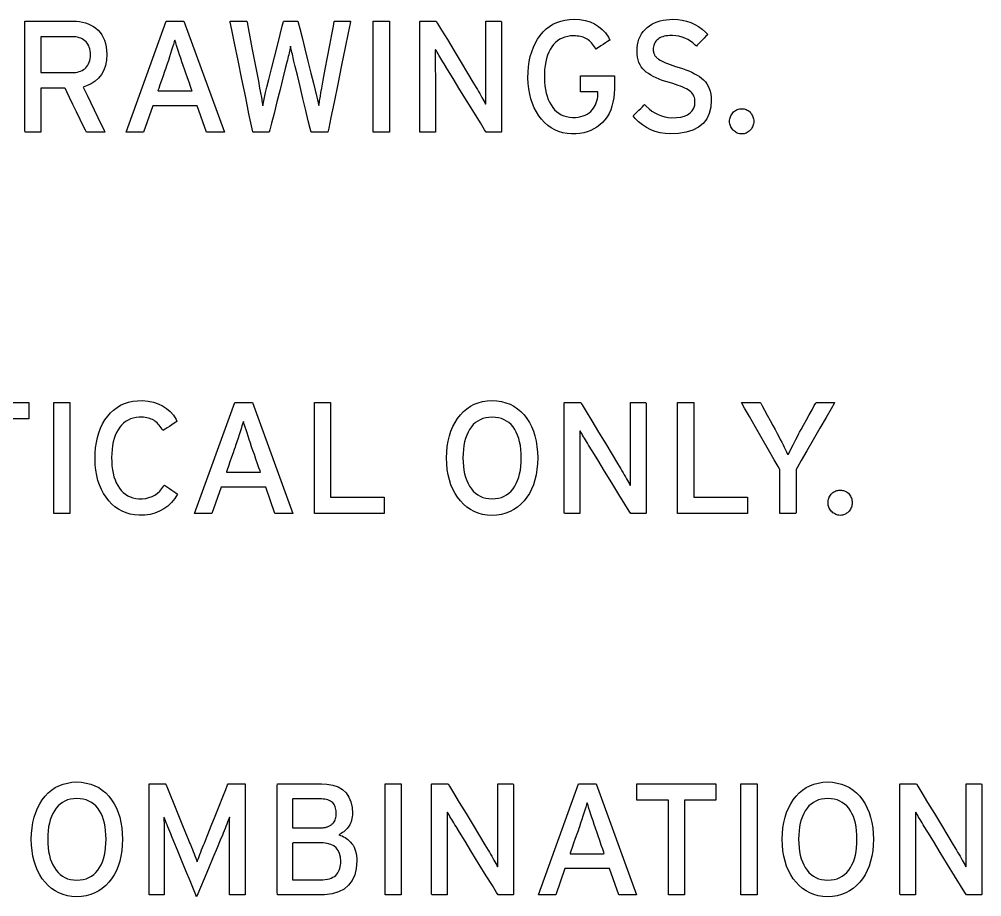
# Model space of a CAD drawing. Extents: x 1 to 47.7, y 0.2 to 33.3.
# Drawn here: x 9.026 to 11.299, y 25.846 to 27.917 of the extents above; entities that cross this region are included whole.
import ezdxf

# ---------------------------------------------------------------- set-up
doc = ezdxf.new("R2010")
doc.units = 0
doc.header["$MEASUREMENT"] = 0
doc.layers.add('4_0_____DWG', color=7, linetype='CONTINUOUS')

msp = doc.modelspace()

# ---------------------------------------------------------------- linework, layer by layer
at = {"layer": '4_0_____DWG'}
for points in [[(9.2327, 27.8339), (9.2317, 27.82), (9.2293, 27.8074), (9.2255, 27.7961), (9.2202, 27.7862), (9.2134, 27.7775), (9.2052, 27.7702), (9.1956, 27.7642), (9.1845, 27.7595), (9.177, 27.7567), (9.1802, 27.7501), (9.1863, 27.7375), (9.1942, 27.7211), (9.2031, 27.7028), (9.2119, 27.6845), (9.2198, 27.6684), (9.2256, 27.6563), (9.2285, 27.6503), (9.2278, 27.65), (9.2241, 27.65), (9.2183, 27.65), (9.2111, 27.65), (9.2036, 27.65), (9.1963, 27.65), (9.1902, 27.65), (9.186, 27.65), (9.1847, 27.65), (9.1825, 27.6545), (9.1773, 27.6653), (9.1699, 27.6804), (9.1615, 27.6978), (9.1528, 27.7157), (9.1449, 27.7321), (9.1386, 27.745), (9.1349, 27.7526), (9.1339, 27.7538), (9.13, 27.7538), (9.123, 27.7538), (9.1141, 27.7538), (9.1043, 27.7538), (9.0945, 27.7538), (9.086, 27.7538), (9.0798, 27.7538), (9.077, 27.7538), (9.0769, 27.7512), (9.0769, 27.742), (9.0769, 27.7279), (9.0769, 27.7109), (9.0769, 27.6929), (9.0769, 27.6759), (9.0769, 27.6619), (9.0769, 27.6526), (9.0768, 27.65), (9.075, 27.65), (9.0709, 27.65), (9.0654, 27.65), (9.0591, 27.65), (9.0527, 27.65), (9.0469, 27.65), (9.0424, 27.65), (9.0399, 27.65), (9.0396, 27.653), (9.0396, 27.6722), (9.0396, 27.7049), (9.0396, 27.7463), (9.0396, 27.7915), (9.0396, 27.8356), (9.0396, 27.8737), (9.0396, 27.9009), (9.0396, 27.9123), (9.043, 27.9124), (9.0535, 27.9124), (9.069, 27.9124), (9.0874, 27.9124), (9.1067, 27.9124), (9.1247, 27.9124), (9.1394, 27.9124), (9.1488, 27.9124), (9.1532, 27.9124), (9.161, 27.912), (9.1684, 27.9111), (9.1756, 27.9097), (9.1824, 27.9078), (9.189, 27.9054), (9.1952, 27.9025), (9.2012, 27.8991), (9.2068, 27.8952), (9.2121, 27.8907), (9.2169, 27.8857), (9.221, 27.88), (9.2245, 27.8738), (9.2274, 27.867), (9.2297, 27.8596), (9.2313, 27.8516), (9.2323, 27.843)], [(9.7548, 27.65), (9.7533, 27.65), (9.7495, 27.65), (9.744, 27.65), (9.7376, 27.65), (9.7308, 27.65), (9.7245, 27.65), (9.7193, 27.65), (9.7159, 27.65), (9.715, 27.6503), (9.7129, 27.6587), (9.7086, 27.6768), (9.7027, 27.7013), (9.6959, 27.7294), (9.689, 27.7581), (9.6827, 27.7843), (9.6777, 27.8051), (9.6747, 27.8174), (9.6738, 27.8214), (9.6728, 27.8257), (9.6718, 27.8299), (9.6709, 27.834), (9.67, 27.838), (9.6692, 27.8419), (9.6684, 27.8457), (9.6676, 27.8494), (9.6669, 27.853), (9.6662, 27.8521), (9.6655, 27.8485), (9.6647, 27.8447), (9.6639, 27.8409), (9.6631, 27.837), (9.6622, 27.8329), (9.6613, 27.8288), (9.6603, 27.8246), (9.6594, 27.8202), (9.6581, 27.8151), (9.6543, 27.8003), (9.6487, 27.7778), (9.6418, 27.7507), (9.6345, 27.7218), (9.6276, 27.6944), (9.6217, 27.6713), (9.6177, 27.6555), (9.6163, 27.65), (9.6148, 27.65), (9.611, 27.65), (9.6055, 27.65), (9.5991, 27.65), (9.5925, 27.65), (9.5863, 27.65), (9.5813, 27.65), (9.5781, 27.65), (9.5772, 27.6507), (9.5743, 27.6647), (9.5685, 27.6932), (9.5607, 27.7316), (9.5518, 27.7753), (9.5428, 27.8196), (9.5346, 27.8598), (9.5281, 27.8914), (9.5244, 27.9097), (9.5242, 27.9124), (9.5268, 27.9124), (9.5315, 27.9124), (9.5376, 27.9124), (9.5443, 27.9124), (9.5509, 27.9124), (9.5568, 27.9124), (9.5612, 27.9124), (9.5635, 27.9124), (9.5642, 27.9095), (9.5666, 27.8964), (9.5706, 27.8754), (9.5756, 27.8494), (9.5809, 27.8213), (9.5861, 27.794), (9.5906, 27.7705), (9.5937, 27.7537), (9.5951, 27.7466), (9.5958, 27.7432), (9.5965, 27.7394), (9.5972, 27.7355), (9.5979, 27.7316), (9.5986, 27.7277), (9.5992, 27.7238), (9.5998, 27.7198), (9.6004, 27.7157), (9.601, 27.7125), (9.6018, 27.7165), (9.6026, 27.7205), (9.6034, 27.7244), (9.6043, 27.7283), (9.6051, 27.7322), (9.6059, 27.736), (9.6067, 27.7398), (9.6075, 27.7436), (9.6083, 27.7468), (9.6106, 27.7562), (9.6153, 27.7747), (9.6216, 27.7993), (9.6286, 27.827), (9.6357, 27.855), (9.6421, 27.8803), (9.6471, 27.8999), (9.6499, 27.911), (9.6506, 27.9124), (9.6529, 27.9124), (9.657, 27.9124), (9.6621, 27.9124), (9.6678, 27.9124), (9.6734, 27.9124), (9.6784, 27.9124), (9.682, 27.9124), (9.6838, 27.9124), (9.6848, 27.909), (9.6883, 27.8951), (9.6938, 27.8732), (9.7005, 27.8464), (9.7077, 27.8175), (9.7147, 27.7897), (9.7207, 27.766), (9.7249, 27.7492), (9.7266, 27.7425), (9.7273, 27.7395), (9.7281, 27.7363), (9.7288, 27.733), (9.7296, 27.7297), (9.7303, 27.7262), (9.731, 27.7226), (9.7317, 27.719), (9.7324, 27.7153), (9.7331, 27.7127), (9.7339, 27.7167), (9.7346, 27.7206), (9.7353, 27.7243), (9.7359, 27.7279), (9.7365, 27.7314), (9.737, 27.7347), (9.7376, 27.7379), (9.738, 27.741), (9.7385, 27.7437), (9.7404, 27.7539), (9.744, 27.7732), (9.7487, 27.7985), (9.7541, 27.8269), (9.7594, 27.8553), (9.7642, 27.8809), (9.7679, 27.9005), (9.7699, 27.9113), (9.7706, 27.9124), (9.7734, 27.9124), (9.7781, 27.9124), (9.784, 27.9124), (9.7905, 27.9124), (9.7968, 27.9124), (9.8024, 27.9124), (9.8065, 27.9124), (9.8084, 27.9124), (9.8072, 27.9064), (9.8027, 27.8842), (9.7956, 27.8499), (9.7871, 27.8081), (9.778, 27.7636), (9.7693, 27.7208), (9.7618, 27.6846), (9.7567, 27.6594)], [(10.1285, 27.65), (10.1248, 27.656), (10.1149, 27.672), (10.1007, 27.6951), (10.084, 27.7222), (10.0667, 27.7504), (10.0505, 27.7766), (10.0374, 27.798), (10.0291, 27.8114), (10.0264, 27.8158), (10.024, 27.8199), (10.0216, 27.8239), (10.0193, 27.8277), (10.0171, 27.8315), (10.0149, 27.8352), (10.0129, 27.8387), (10.0109, 27.8421), (10.009, 27.8454), (10.0082, 27.8433), (10.0082, 27.837), (10.0082, 27.8304), (10.0082, 27.8237), (10.0083, 27.8168), (10.0083, 27.8097), (10.0084, 27.8024), (10.0084, 27.7949), (10.0085, 27.7871), (10.0085, 27.7823), (10.0085, 27.7701), (10.0085, 27.7517), (10.0085, 27.7297), (10.0085, 27.7063), (10.0085, 27.6843), (10.0085, 27.6659), (10.0085, 27.6537), (10.0085, 27.65), (10.0068, 27.65), (10.0029, 27.65), (9.9976, 27.65), (9.9914, 27.65), (9.9851, 27.65), (9.9793, 27.65), (9.9748, 27.65), (9.972, 27.65), (9.9716, 27.6518), (9.9716, 27.6688), (9.9716, 27.6998), (9.9716, 27.7399), (9.9716, 27.7844), (9.9716, 27.8286), (9.9716, 27.8677), (9.9716, 27.8969), (9.9716, 27.9116), (9.9723, 27.9124), (9.9755, 27.9124), (9.9805, 27.9124), (9.9867, 27.9124), (9.9934, 27.9124), (9.9998, 27.9124), (10.0052, 27.9124), (10.009, 27.9124), (10.0104, 27.9124), (10.0139, 27.9065), (10.0233, 27.8909), (10.0369, 27.8685), (10.0528, 27.8421), (10.0693, 27.8147), (10.0847, 27.7892), (10.0973, 27.7684), (10.1052, 27.7553), (10.1079, 27.7508), (10.1107, 27.7459), (10.1134, 27.7412), (10.116, 27.7367), (10.1185, 27.7323), (10.1209, 27.7281), (10.1231, 27.7241), (10.1253, 27.7202), (10.1273, 27.7165), (10.1281, 27.7187), (10.128, 27.7252), (10.1279, 27.7318), (10.1279, 27.7387), (10.1278, 27.7458), (10.1278, 27.753), (10.1278, 27.7604), (10.1278, 27.768), (10.1278, 27.7758), (10.1278, 27.7806), (10.1278, 27.7928), (10.1278, 27.8111), (10.1278, 27.8331), (10.1278, 27.8563), (10.1278, 27.8783), (10.1278, 27.8965), (10.1278, 27.9087), (10.1278, 27.9124), (10.1295, 27.9124), (10.1334, 27.9124), (10.1387, 27.9124), (10.1449, 27.9124), (10.1512, 27.9124), (10.157, 27.9124), (10.1616, 27.9124), (10.1643, 27.9124), (10.1647, 27.9105), (10.1647, 27.8935), (10.1647, 27.8626), (10.1647, 27.8225), (10.1647, 27.778), (10.1647, 27.7338), (10.1647, 27.6947), (10.1647, 27.6654), (10.1647, 27.6508), (10.164, 27.65), (10.1611, 27.65), (10.1564, 27.65), (10.1506, 27.65), (10.1444, 27.65), (10.1384, 27.65), (10.1333, 27.65), (10.1298, 27.65)], [(10.4313, 27.7527), (10.4309, 27.7414), (10.4298, 27.7308), (10.428, 27.7207), (10.4256, 27.7113), (10.4225, 27.7025), (10.4187, 27.6942), (10.4142, 27.6866), (10.409, 27.6796), (10.4032, 27.6731), (10.3969, 27.6673), (10.3902, 27.6621), (10.383, 27.6576), (10.3754, 27.6539), (10.3674, 27.6509), (10.3589, 27.6485), (10.35, 27.6469), (10.3407, 27.646), (10.3304, 27.6459), (10.3196, 27.647), (10.3093, 27.6489), (10.2996, 27.6518), (10.2905, 27.6557), (10.2819, 27.6605), (10.2738, 27.6662), (10.2663, 27.6729), (10.2594, 27.6805), (10.253, 27.6889), (10.2472, 27.6978), (10.2421, 27.7074), (10.2378, 27.7176), (10.2342, 27.7284), (10.2313, 27.7399), (10.2292, 27.752), (10.2279, 27.7647), (10.2272, 27.778), (10.2275, 27.7916), (10.2285, 27.8046), (10.2302, 27.817), (10.2327, 27.8288), (10.236, 27.84), (10.24, 27.8506), (10.2447, 27.8606), (10.2501, 27.8699), (10.2563, 27.8786), (10.263, 27.8866), (10.2702, 27.8936), (10.278, 27.8997), (10.2863, 27.9048), (10.2952, 27.909), (10.3046, 27.9123), (10.3146, 27.9147), (10.3252, 27.9161), (10.3367, 27.9166), (10.35, 27.9157), (10.3624, 27.9135), (10.3738, 27.9102), (10.3844, 27.9056), (10.3939, 27.8997), (10.4026, 27.8926), (10.4103, 27.8842), (10.4171, 27.8747), (10.4209, 27.8675), (10.419, 27.8662), (10.4153, 27.8639), (10.4103, 27.8607), (10.4048, 27.8571), (10.3992, 27.8535), (10.3941, 27.8503), (10.3902, 27.8478), (10.388, 27.8463), (10.3866, 27.8481), (10.3844, 27.8515), (10.3821, 27.8548), (10.3797, 27.8578), (10.3773, 27.8606), (10.3749, 27.8632), (10.3723, 27.8656), (10.3697, 27.8678), (10.367, 27.8697), (10.3642, 27.8714), (10.3611, 27.8728), (10.3579, 27.874), (10.3546, 27.875), (10.351, 27.8759), (10.3473, 27.8765), (10.3434, 27.877), (10.3393, 27.8773), (10.3351, 27.8774), (10.328, 27.8771), (10.321, 27.8761), (10.3144, 27.8745), (10.3082, 27.8722), (10.3024, 27.8693), (10.297, 27.8658), (10.2921, 27.8616), (10.2875, 27.8568), (10.2833, 27.8514), (10.2796, 27.8452), (10.2763, 27.8386), (10.2734, 27.8315), (10.2711, 27.8239), (10.2691, 27.8158), (10.2677, 27.8071), (10.2666, 27.798), (10.2661, 27.7884), (10.266, 27.7784), (10.2664, 27.7687), (10.2672, 27.7595), (10.2684, 27.7508), (10.2702, 27.7425), (10.2724, 27.7348), (10.275, 27.7275), (10.2781, 27.7207), (10.2817, 27.7145), (10.2857, 27.7086), (10.2901, 27.7032), (10.2949, 27.6986), (10.3001, 27.6946), (10.3057, 27.6913), (10.3117, 27.6887), (10.3181, 27.6868), (10.3249, 27.6855), (10.3322, 27.685), (10.3393, 27.6851), (10.3458, 27.6858), (10.3518, 27.6868), (10.3574, 27.6884), (10.3626, 27.6903), (10.3674, 27.6927), (10.3717, 27.6956), (10.3755, 27.6988), (10.379, 27.7026), (10.3818, 27.7066), (10.3844, 27.7107), (10.3865, 27.715), (10.3884, 27.7195), (10.3899, 27.7241), (10.3911, 27.7289), (10.3919, 27.7339), (10.3924, 27.7391), (10.3925, 27.7441), (10.3925, 27.7442), (10.3925, 27.7443), (10.3925, 27.7444), (10.3925, 27.7446), (10.3925, 27.7448), (10.3925, 27.745), (10.3925, 27.7451), (10.3925, 27.7452), (10.3924, 27.7452), (10.3903, 27.7452), (10.3859, 27.7452), (10.3798, 27.7452), (10.3729, 27.7452), (10.3659, 27.7452), (10.3596, 27.7452), (10.3545, 27.7452), (10.3515, 27.7452), (10.351, 27.7455), (10.351, 27.7479), (10.351, 27.7522), (10.351, 27.7579), (10.351, 27.7642), (10.351, 27.7705), (10.351, 27.7761), (10.351, 27.7804), (10.351, 27.7827), (10.3521, 27.7829), (10.3581, 27.7829), (10.3681, 27.7829), (10.3805, 27.7829), (10.3941, 27.7829), (10.4074, 27.7829), (10.4189, 27.7829), (10.4273, 27.7829), (10.4312, 27.7829), (10.4313, 27.7822), (10.4313, 27.7796), (10.4313, 27.7756), (10.4313, 27.7708), (10.4313, 27.7657), (10.4313, 27.7608), (10.4313, 27.7567), (10.4313, 27.7538)], [(10.66, 27.7253), (10.659, 27.7088), (10.6554, 27.6941), (10.6494, 27.6814), (10.641, 27.6707), (10.63, 27.6618), (10.6167, 27.6549), (10.6008, 27.6499), (10.5825, 27.6468), (10.5634, 27.6459), (10.5509, 27.6468), (10.539, 27.6489), (10.5277, 27.6519), (10.517, 27.656), (10.5069, 27.6611), (10.4974, 27.6672), (10.4885, 27.6744), (10.4803, 27.6826), (10.4756, 27.6883), (10.4772, 27.69), (10.4803, 27.6931), (10.4844, 27.6971), (10.489, 27.7017), (10.4936, 27.7062), (10.4977, 27.7103), (10.5008, 27.7135), (10.5026, 27.7152), (10.5064, 27.7115), (10.5131, 27.7054), (10.52, 27.7), (10.5271, 27.6954), (10.5346, 27.6916), (10.5423, 27.6886), (10.5502, 27.6864), (10.5584, 27.6849), (10.5669, 27.6842), (10.5776, 27.6845), (10.5879, 27.6857), (10.5968, 27.688), (10.6043, 27.6912), (10.6105, 27.6954), (10.6153, 27.7006), (10.6188, 27.7068), (10.6209, 27.7139), (10.6216, 27.7221), (10.6215, 27.7257), (10.621, 27.7289), (10.6202, 27.732), (10.6191, 27.7349), (10.6177, 27.7377), (10.6159, 27.7404), (10.6139, 27.7429), (10.6115, 27.7453), (10.6088, 27.7476), (10.6055, 27.7498), (10.6017, 27.752), (10.5974, 27.7542), (10.5927, 27.7564), (10.5874, 27.7585), (10.5817, 27.7606), (10.5755, 27.7627), (10.5689, 27.7648), (10.5611, 27.767), (10.5525, 27.7696), (10.5444, 27.7724), (10.5368, 27.7753), (10.5298, 27.7784), (10.5232, 27.7816), (10.5172, 27.7849), (10.5117, 27.7884), (10.5067, 27.792), (10.5022, 27.7957), (10.4982, 27.7998), (10.4948, 27.8043), (10.4918, 27.8093), (10.4893, 27.8148), (10.4874, 27.8207), (10.486, 27.8271), (10.4851, 27.834), (10.4847, 27.8413), (10.4849, 27.849), (10.4857, 27.8563), (10.4871, 27.8633), (10.4892, 27.8699), (10.4919, 27.8761), (10.4952, 27.8819), (10.4991, 27.8874), (10.5036, 27.8924), (10.5088, 27.8971), (10.5142, 27.9012), (10.5199, 27.9048), (10.526, 27.9079), (10.5324, 27.9105), (10.5391, 27.9127), (10.5462, 27.9144), (10.5536, 27.9156), (10.5613, 27.9163), (10.5696, 27.9166), (10.5808, 27.916), (10.5915, 27.9144), (10.6018, 27.912), (10.6116, 27.9087), (10.6209, 27.9045), (10.6298, 27.8994), (10.6383, 27.8934), (10.6463, 27.8865), (10.6516, 27.8809), (10.6502, 27.8794), (10.6472, 27.8763), (10.6432, 27.8722), (10.6388, 27.8676), (10.6342, 27.8629), (10.6301, 27.8586), (10.6269, 27.8552), (10.625, 27.8533), (10.6222, 27.8557), (10.6167, 27.8607), (10.6108, 27.8652), (10.6046, 27.8689), (10.598, 27.8721), (10.5911, 27.8745), (10.5838, 27.8764), (10.5762, 27.8776), (10.5682, 27.8781), (10.5622, 27.878), (10.5575, 27.8777), (10.5531, 27.8771), (10.5491, 27.8763), (10.5454, 27.8753), (10.5419, 27.8741), (10.5388, 27.8727), (10.536, 27.871), (10.5335, 27.8691), (10.5313, 27.8669), (10.5294, 27.8646), (10.5277, 27.8622), (10.5263, 27.8597), (10.5251, 27.8571), (10.5242, 27.8543), (10.5236, 27.8514), (10.5232, 27.8484), (10.5231, 27.8454), (10.5231, 27.8439), (10.5232, 27.8424), (10.5234, 27.841), (10.5236, 27.8396), (10.5239, 27.8383), (10.5242, 27.837), (10.5246, 27.8358), (10.5251, 27.8346), (10.5257, 27.8335), (10.5263, 27.8322), (10.5271, 27.831), (10.5279, 27.8298), (10.5289, 27.8286), (10.5299, 27.8274), (10.5311, 27.8262), (10.5324, 27.8251), (10.5338, 27.8239), (10.5358, 27.8224), (10.539, 27.8203), (10.5428, 27.8183), (10.547, 27.8162), (10.5517, 27.8141), (10.557, 27.8119), (10.5628, 27.8098), (10.5691, 27.8076), (10.5759, 27.8054), (10.5839, 27.803), (10.592, 27.8003), (10.5998, 27.7975), (10.6071, 27.7945), (10.614, 27.7914), (10.6205, 27.7881), (10.6265, 27.7847), (10.6321, 27.7811), (10.6373, 27.7774), (10.642, 27.7734), (10.6461, 27.769), (10.6497, 27.7641), (10.6528, 27.7588), (10.6554, 27.753), (10.6573, 27.7468), (10.6588, 27.7401), (10.6597, 27.7329)], [(9.1943, 27.8328), (9.1941, 27.8377), (9.1935, 27.8422), (9.1927, 27.8465), (9.1915, 27.8505), (9.19, 27.8541), (9.1882, 27.8575), (9.1861, 27.8605), (9.1837, 27.8633), (9.181, 27.8658), (9.178, 27.8681), (9.1748, 27.8701), (9.1713, 27.8717), (9.1676, 27.8731), (9.1636, 27.8741), (9.1594, 27.8749), (9.155, 27.8753), (9.151, 27.8754), (9.1473, 27.8754), (9.1391, 27.8754), (9.1278, 27.8754), (9.1149, 27.8754), (9.1019, 27.8754), (9.0903, 27.8754), (9.0815, 27.8754), (9.0771, 27.8754), (9.0769, 27.8737), (9.0769, 27.8663), (9.0769, 27.8547), (9.0769, 27.8406), (9.0769, 27.8256), (9.0769, 27.8114), (9.0769, 27.7999), (9.0769, 27.7925), (9.0771, 27.7908), (9.0815, 27.7908), (9.0903, 27.7908), (9.1019, 27.7908), (9.1149, 27.7908), (9.1278, 27.7908), (9.1391, 27.7908), (9.1473, 27.7908), (9.151, 27.7908), (9.1549, 27.7909), (9.1593, 27.7913), (9.1634, 27.792), (9.1673, 27.793), (9.171, 27.7942), (9.1744, 27.7958), (9.1777, 27.7977), (9.1806, 27.7999), (9.1834, 27.8023), (9.1859, 27.805), (9.188, 27.8081), (9.1899, 27.8114), (9.1914, 27.8151), (9.1926, 27.8191), (9.1935, 27.8233), (9.1941, 27.8279)], [(9.4131, 27.8078), (9.4102, 27.8164), (9.4074, 27.8247), (9.4047, 27.8326), (9.4022, 27.8402), (9.3999, 27.8475), (9.3977, 27.8543), (9.3956, 27.8609), (9.3937, 27.8671), (9.3919, 27.8635), (9.3901, 27.8571), (9.388, 27.8504), (9.3858, 27.8433), (9.3834, 27.8358), (9.3809, 27.8279), (9.3782, 27.8196), (9.3753, 27.811), (9.3738, 27.8065), (9.372, 27.8015), (9.3691, 27.7932), (9.3656, 27.7829), (9.3618, 27.772), (9.3582, 27.7617), (9.3553, 27.7534), (9.3535, 27.7483), (9.3538, 27.7474), (9.3595, 27.7474), (9.37, 27.7474), (9.3834, 27.7474), (9.3981, 27.7474), (9.4123, 27.7474), (9.4242, 27.7474), (9.432, 27.7474), (9.4341, 27.7475), (9.4329, 27.7509), (9.4304, 27.7581), (9.427, 27.7678), (9.4232, 27.7787), (9.4195, 27.7895), (9.4162, 27.7988), (9.4139, 27.8053)], [(10.7604, 27.6754), (10.7602, 27.6726), (10.7598, 27.6699), (10.7592, 27.6673), (10.7584, 27.6648), (10.7573, 27.6624), (10.7561, 27.6601), (10.7547, 27.658), (10.753, 27.6559), (10.7511, 27.6539), (10.7492, 27.6521), (10.747, 27.6506), (10.7448, 27.6492), (10.7425, 27.6481), (10.74, 27.6472), (10.7374, 27.6465), (10.7347, 27.646), (10.7318, 27.6458), (10.7291, 27.646), (10.7264, 27.6465), (10.7239, 27.6472), (10.7214, 27.6481), (10.7191, 27.6492), (10.7169, 27.6506), (10.7148, 27.6521), (10.7129, 27.6539), (10.7109, 27.6559), (10.7091, 27.658), (10.7076, 27.6601), (10.7063, 27.6624), (10.7052, 27.6648), (10.7043, 27.6673), (10.7038, 27.6699), (10.7034, 27.6726), (10.7033, 27.6754), (10.7034, 27.6784), (10.7038, 27.6812), (10.7043, 27.6839), (10.7052, 27.6866), (10.7063, 27.689), (10.7076, 27.6914), (10.7091, 27.6937), (10.7109, 27.6958), (10.7129, 27.6978), (10.7148, 27.6995), (10.7169, 27.701), (10.7191, 27.7023), (10.7214, 27.7034), (10.7239, 27.7042), (10.7264, 27.7048), (10.7291, 27.7052), (10.7318, 27.7054), (10.7347, 27.7052), (10.7374, 27.7048), (10.74, 27.7042), (10.7425, 27.7034), (10.7448, 27.7023), (10.747, 27.701), (10.7492, 27.6995), (10.7511, 27.6978), (10.753, 27.6958), (10.7547, 27.6937), (10.7561, 27.6914), (10.7573, 27.689), (10.7584, 27.6866), (10.7592, 27.6839), (10.7598, 27.6812), (10.7602, 27.6784)], [(9.3999, 26.796), (9.3931, 26.7853), (9.3854, 26.7759), (9.3769, 26.7678), (9.3676, 26.761), (9.3574, 26.7554), (9.3465, 26.7511), (9.3348, 26.748), (9.3222, 26.7463), (9.3094, 26.7459), (9.2984, 26.7468), (9.288, 26.7487), (9.2782, 26.7516), (9.2689, 26.7554), (9.2602, 26.7601), (9.252, 26.7659), (9.2445, 26.7725), (9.2375, 26.7802), (9.2309, 26.7886), (9.225, 26.7976), (9.2199, 26.8072), (9.2155, 26.8175), (9.2119, 26.8284), (9.209, 26.84), (9.2069, 26.8522), (9.2056, 26.865), (9.2049, 26.8785), (9.2052, 26.8922), (9.2063, 26.9053), (9.2081, 26.9178), (9.2107, 26.9297), (9.214, 26.9409), (9.2181, 26.9515), (9.2229, 26.9615), (9.2285, 26.9709), (9.2348, 26.9796), (9.2416, 26.9875), (9.2489, 26.9944), (9.2569, 27.0005), (9.2653, 27.0055), (9.2744, 27.0096), (9.284, 27.0128), (9.2942, 27.015), (9.305, 27.0163), (9.3171, 27.0165), (9.3303, 27.0154), (9.3427, 27.0129), (9.354, 27.0093), (9.3644, 27.0043), (9.3739, 26.9981), (9.3824, 26.9907), (9.3899, 26.982), (9.3965, 26.972), (9.3984, 26.9673), (9.3959, 26.9657), (9.3917, 26.963), (9.3864, 26.9596), (9.3806, 26.9559), (9.375, 26.9522), (9.3702, 26.9491), (9.3667, 26.9469), (9.3652, 26.9459), (9.3632, 26.949), (9.361, 26.9524), (9.3587, 26.9556), (9.3564, 26.9585), (9.3539, 26.9613), (9.3515, 26.9638), (9.3489, 26.9662), (9.3463, 26.9683), (9.3436, 26.9701), (9.3407, 26.9717), (9.3375, 26.9731), (9.3342, 26.9743), (9.3307, 26.9753), (9.3271, 26.9761), (9.3232, 26.9768), (9.3192, 26.9772), (9.315, 26.9774), (9.3094, 26.9773), (9.3021, 26.9767), (9.2953, 26.9753), (9.2889, 26.9734), (9.2829, 26.9708), (9.2773, 26.9675), (9.2722, 26.9636), (9.2674, 26.959), (9.2632, 26.9538), (9.2592, 26.9479), (9.2557, 26.9414), (9.2526, 26.9344), (9.25, 26.9269), (9.2479, 26.919), (9.2462, 26.9105), (9.2451, 26.9015), (9.2443, 26.892), (9.2441, 26.882), (9.2443, 26.872), (9.2449, 26.8625), (9.2461, 26.8536), (9.2477, 26.8451), (9.2497, 26.8371), (9.2523, 26.8297), (9.2552, 26.8227), (9.2587, 26.8162), (9.2626, 26.8102), (9.2668, 26.8046), (9.2715, 26.7997), (9.2766, 26.7955), (9.2821, 26.7921), (9.288, 26.7893), (9.2944, 26.7872), (9.3012, 26.7858), (9.3084, 26.785), (9.3164, 26.785), (9.3246, 26.7859), (9.3323, 26.7876), (9.3395, 26.7901), (9.3461, 26.7935), (9.3522, 26.7978), (9.3577, 26.8029), (9.3627, 26.809), (9.3672, 26.8158), (9.369, 26.8174), (9.3716, 26.8156), (9.3757, 26.8127), (9.3807, 26.8092), (9.3861, 26.8055), (9.3913, 26.8019), (9.3957, 26.7989), (9.3988, 26.7967)], [(10.2502, 26.8813), (10.2498, 26.8673), (10.2485, 26.854), (10.2465, 26.8414), (10.2437, 26.8294), (10.2401, 26.8182), (10.2358, 26.8076), (10.2307, 26.7977), (10.2248, 26.7884), (10.218, 26.7798), (10.2107, 26.772), (10.2027, 26.7652), (10.1941, 26.7595), (10.1849, 26.7547), (10.1752, 26.751), (10.1649, 26.7482), (10.1539, 26.7465), (10.1424, 26.7458), (10.131, 26.7465), (10.1202, 26.7482), (10.1099, 26.751), (10.1003, 26.7547), (10.0913, 26.7595), (10.0828, 26.7652), (10.075, 26.772), (10.0678, 26.7798), (10.0611, 26.7884), (10.055, 26.7977), (10.0498, 26.8076), (10.0453, 26.8182), (10.0416, 26.8294), (10.0388, 26.8414), (10.0367, 26.854), (10.0354, 26.8673), (10.035, 26.8813), (10.0354, 26.8952), (10.0367, 26.9086), (10.0388, 26.9212), (10.0416, 26.9332), (10.0453, 26.9445), (10.0498, 26.9552), (10.055, 26.9652), (10.0611, 26.9746), (10.0678, 26.9833), (10.075, 26.9909), (10.0828, 26.9976), (10.0913, 27.0032), (10.1003, 27.0079), (10.1099, 27.0116), (10.1202, 27.0142), (10.131, 27.0159), (10.1424, 27.0166), (10.1539, 27.0159), (10.1649, 27.0142), (10.1752, 27.0116), (10.1849, 27.0079), (10.1941, 27.0032), (10.2027, 26.9976), (10.2107, 26.9909), (10.218, 26.9833), (10.2248, 26.9746), (10.2307, 26.9652), (10.2358, 26.9552), (10.2401, 26.9445), (10.2437, 26.9332), (10.2465, 26.9212), (10.2485, 26.9086), (10.2498, 26.8952)], [(10.4698, 26.75), (10.4661, 26.756), (10.4562, 26.772), (10.442, 26.7951), (10.4254, 26.8222), (10.408, 26.8504), (10.3919, 26.8766), (10.3787, 26.898), (10.3704, 26.9114), (10.3678, 26.9158), (10.3653, 26.9199), (10.3629, 26.9239), (10.3606, 26.9277), (10.3584, 26.9315), (10.3562, 26.9352), (10.3542, 26.9387), (10.3522, 26.9421), (10.3503, 26.9454), (10.3495, 26.9433), (10.3495, 26.937), (10.3495, 26.9305), (10.3495, 26.9237), (10.3496, 26.9168), (10.3496, 26.9097), (10.3497, 26.9024), (10.3498, 26.8949), (10.3498, 26.8871), (10.3499, 26.8823), (10.3499, 26.8701), (10.3499, 26.8517), (10.3499, 26.8297), (10.3499, 26.8063), (10.3499, 26.7843), (10.3499, 26.7659), (10.3499, 26.7537), (10.3498, 26.75), (10.3481, 26.75), (10.3443, 26.75), (10.3389, 26.75), (10.3327, 26.75), (10.3264, 26.75), (10.3207, 26.75), (10.3161, 26.75), (10.3134, 26.75), (10.3129, 26.7518), (10.3129, 26.7688), (10.3129, 26.7998), (10.3129, 26.8399), (10.3129, 26.8844), (10.3129, 26.9286), (10.3129, 26.9677), (10.3129, 26.9969), (10.3129, 27.0116), (10.3136, 27.0124), (10.3168, 27.0124), (10.3219, 27.0124), (10.3281, 27.0124), (10.3347, 27.0124), (10.3411, 27.0124), (10.3465, 27.0124), (10.3503, 27.0124), (10.3517, 27.0124), (10.3553, 27.0065), (10.3647, 26.9909), (10.3782, 26.9685), (10.3941, 26.9421), (10.4107, 26.9147), (10.4261, 26.8892), (10.4386, 26.8684), (10.4465, 26.8553), (10.4492, 26.8508), (10.452, 26.8459), (10.4547, 26.8412), (10.4573, 26.8367), (10.4598, 26.8323), (10.4622, 26.8281), (10.4645, 26.8241), (10.4666, 26.8202), (10.4686, 26.8166), (10.4694, 26.8187), (10.4693, 26.8252), (10.4693, 26.8318), (10.4692, 26.8387), (10.4692, 26.8458), (10.4691, 26.853), (10.4691, 26.8604), (10.4691, 26.868), (10.4691, 26.8758), (10.4691, 26.8806), (10.4691, 26.8928), (10.4691, 26.9111), (10.4691, 26.9331), (10.4691, 26.9563), (10.4691, 26.9783), (10.4691, 26.9966), (10.4691, 27.0087), (10.4691, 27.0124), (10.4708, 27.0124), (10.4747, 27.0124), (10.48, 27.0124), (10.4862, 27.0124), (10.4925, 27.0124), (10.4983, 27.0124), (10.5029, 27.0124), (10.5056, 27.0124), (10.506, 27.0105), (10.506, 26.9935), (10.506, 26.9626), (10.506, 26.9225), (10.506, 26.878), (10.506, 26.8338), (10.506, 26.7947), (10.506, 26.7654), (10.506, 26.7508), (10.5054, 26.75), (10.5024, 26.75), (10.4977, 26.75), (10.4919, 26.75), (10.4857, 26.75), (10.4797, 26.75), (10.4746, 26.75), (10.4711, 26.75)], [(10.8602, 26.8537), (10.8602, 26.8498), (10.8602, 26.8396), (10.8602, 26.8248), (10.8602, 26.8076), (10.8602, 26.7897), (10.8602, 26.7731), (10.8602, 26.7597), (10.8602, 26.7516), (10.86, 26.75), (10.8576, 26.75), (10.8532, 26.75), (10.8474, 26.75), (10.8409, 26.75), (10.8344, 26.75), (10.8286, 26.75), (10.8244, 26.75), (10.8222, 26.75), (10.8221, 26.7521), (10.8221, 26.7608), (10.8221, 26.7745), (10.8221, 26.7913), (10.8221, 26.8092), (10.8221, 26.8264), (10.8221, 26.8408), (10.8221, 26.8506), (10.8221, 26.8539), (10.8181, 26.8608), (10.8087, 26.8772), (10.7955, 26.9002), (10.7802, 26.9268), (10.7645, 26.9541), (10.7501, 26.9792), (10.7387, 26.999), (10.7321, 27.0106), (10.7314, 27.0124), (10.7344, 27.0124), (10.7398, 27.0124), (10.7467, 27.0124), (10.7544, 27.0124), (10.762, 27.0124), (10.7686, 27.0124), (10.7734, 27.0124), (10.7756, 27.0124), (10.7767, 27.0106), (10.7802, 27.0041), (10.7856, 26.9943), (10.792, 26.9824), (10.7989, 26.9699), (10.8053, 26.9581), (10.8107, 26.9483), (10.8142, 26.9418), (10.8159, 26.9387), (10.8196, 26.9317), (10.823, 26.9251), (10.8264, 26.9186), (10.8295, 26.9124), (10.8325, 26.9065), (10.8353, 26.9008), (10.8379, 26.8954), (10.8404, 26.8902), (10.8427, 26.8906), (10.845, 26.8956), (10.8476, 26.901), (10.8504, 26.9066), (10.8533, 26.9125), (10.8565, 26.9187), (10.8599, 26.9252), (10.8634, 26.9319), (10.8671, 26.939), (10.8687, 26.9419), (10.8725, 26.9487), (10.878, 26.9588), (10.8846, 26.9709), (10.8915, 26.9834), (10.898, 26.9952), (10.9032, 27.0048), (10.9066, 27.0109), (10.9075, 27.0124), (10.91, 27.0124), (10.9149, 27.0124), (10.9215, 27.0124), (10.929, 27.0124), (10.9365, 27.0124), (10.9433, 27.0124), (10.9484, 27.0124), (10.9511, 27.0124), (10.9499, 27.0099), (10.9428, 26.9975), (10.931, 26.977), (10.9165, 26.9517), (10.9007, 26.9243), (10.8855, 26.8978), (10.8726, 26.8753), (10.8636, 26.8596)], [(10.2115, 26.8813), (10.2112, 26.8916), (10.2105, 26.9014), (10.2093, 26.9106), (10.2076, 26.9193), (10.2054, 26.9275), (10.2028, 26.9351), (10.1997, 26.9422), (10.1961, 26.9488), (10.1919, 26.9548), (10.1874, 26.96), (10.1823, 26.9646), (10.1768, 26.9684), (10.1708, 26.9716), (10.1644, 26.9741), (10.1575, 26.9759), (10.1502, 26.977), (10.1424, 26.9774), (10.1348, 26.977), (10.1276, 26.9759), (10.1208, 26.9741), (10.1145, 26.9716), (10.1086, 26.9684), (10.1032, 26.9646), (10.0982, 26.96), (10.0936, 26.9548), (10.0895, 26.9488), (10.0858, 26.9422), (10.0826, 26.9351), (10.0799, 26.9275), (10.0777, 26.9193), (10.0759, 26.9106), (10.0747, 26.9014), (10.074, 26.8916), (10.0737, 26.8813), (10.074, 26.8711), (10.0747, 26.8614), (10.0759, 26.8523), (10.0777, 26.8437), (10.0799, 26.8356), (10.0826, 26.828), (10.0858, 26.821), (10.0895, 26.8144), (10.0936, 26.8083), (10.0982, 26.8029), (10.1032, 26.7981), (10.1086, 26.7941), (10.1145, 26.7908), (10.1208, 26.7882), (10.1276, 26.7864), (10.1348, 26.7853), (10.1424, 26.7849), (10.1502, 26.7853), (10.1575, 26.7864), (10.1644, 26.7882), (10.1708, 26.7908), (10.1768, 26.7941), (10.1823, 26.7981), (10.1874, 26.8029), (10.1919, 26.8083), (10.1961, 26.8144), (10.1997, 26.821), (10.2028, 26.828), (10.2054, 26.8356), (10.2076, 26.8437), (10.2093, 26.8523), (10.2105, 26.8614), (10.2112, 26.8711)], [(9.5748, 26.9078), (9.5719, 26.9164), (9.5691, 26.9247), (9.5664, 26.9326), (9.5639, 26.9402), (9.5616, 26.9475), (9.5594, 26.9543), (9.5573, 26.9609), (9.5554, 26.9671), (9.5536, 26.9635), (9.5518, 26.9571), (9.5497, 26.9504), (9.5475, 26.9433), (9.5451, 26.9358), (9.5426, 26.9279), (9.5399, 26.9197), (9.537, 26.911), (9.5355, 26.9065), (9.5337, 26.9015), (9.5308, 26.8932), (9.5272, 26.8829), (9.5234, 26.872), (9.5199, 26.8617), (9.517, 26.8534), (9.5152, 26.8483), (9.5155, 26.8474), (9.5212, 26.8474), (9.5316, 26.8474), (9.5451, 26.8474), (9.5598, 26.8474), (9.574, 26.8474), (9.5859, 26.8474), (9.5937, 26.8474), (9.5958, 26.8475), (9.5946, 26.8509), (9.5921, 26.8581), (9.5887, 26.8678), (9.5849, 26.8787), (9.5812, 26.8895), (9.5779, 26.8988), (9.5756, 26.9053)], [(10.9929, 26.7754), (10.9927, 26.7726), (10.9923, 26.7699), (10.9917, 26.7673), (10.9909, 26.7648), (10.9899, 26.7624), (10.9886, 26.7601), (10.9872, 26.758), (10.9855, 26.7559), (10.9837, 26.7539), (10.9817, 26.7521), (10.9796, 26.7506), (10.9774, 26.7492), (10.975, 26.7481), (10.9725, 26.7472), (10.9699, 26.7465), (10.9672, 26.746), (10.9644, 26.7458), (10.9616, 26.746), (10.959, 26.7465), (10.9564, 26.7472), (10.954, 26.7481), (10.9517, 26.7492), (10.9495, 26.7506), (10.9474, 26.7521), (10.9454, 26.7539), (10.9435, 26.7559), (10.9417, 26.758), (10.9401, 26.7601), (10.9388, 26.7624), (10.9377, 26.7648), (10.9369, 26.7673), (10.9363, 26.7699), (10.9359, 26.7726), (10.9358, 26.7754), (10.9359, 26.7784), (10.9363, 26.7812), (10.9369, 26.784), (10.9377, 26.7866), (10.9388, 26.789), (10.9401, 26.7914), (10.9417, 26.7937), (10.9435, 26.7958), (10.9454, 26.7978), (10.9474, 26.7995), (10.9495, 26.801), (10.9517, 26.8023), (10.954, 26.8034), (10.9564, 26.8042), (10.959, 26.8048), (10.9616, 26.8053), (10.9644, 26.8054), (10.9672, 26.8053), (10.9699, 26.8048), (10.9725, 26.8042), (10.975, 26.8034), (10.9774, 26.8023), (10.9796, 26.801), (10.9817, 26.7995), (10.9837, 26.7978), (10.9855, 26.7958), (10.9872, 26.7937), (10.9886, 26.7914), (10.9899, 26.789), (10.9909, 26.7866), (10.9917, 26.784), (10.9923, 26.7812), (10.9927, 26.7784)], [(9.2697, 25.9813), (9.2692, 25.9673), (9.268, 25.954), (9.266, 25.9414), (9.2632, 25.9295), (9.2596, 25.9182), (9.2553, 25.9076), (9.2501, 25.8977), (9.2442, 25.8884), (9.2375, 25.8798), (9.2301, 25.872), (9.2221, 25.8652), (9.2136, 25.8595), (9.2044, 25.8547), (9.1947, 25.851), (9.1843, 25.8482), (9.1734, 25.8465), (9.1619, 25.8458), (9.1505, 25.8465), (9.1396, 25.8482), (9.1294, 25.851), (9.1198, 25.8547), (9.1107, 25.8595), (9.1023, 25.8652), (9.0945, 25.872), (9.0872, 25.8798), (9.0805, 25.8884), (9.0745, 25.8977), (9.0692, 25.9076), (9.0648, 25.9182), (9.0611, 25.9295), (9.0582, 25.9414), (9.0562, 25.954), (9.0549, 25.9673), (9.0544, 25.9813), (9.0549, 25.9953), (9.0562, 26.0086), (9.0582, 26.0212), (9.0611, 26.0332), (9.0648, 26.0446), (9.0692, 26.0552), (9.0745, 26.0653), (9.0805, 26.0746), (9.0872, 26.0833), (9.0945, 26.0909), (9.1023, 26.0976), (9.1107, 26.1032), (9.1198, 26.1079), (9.1294, 26.1116), (9.1396, 26.1142), (9.1505, 26.1159), (9.1619, 26.1166), (9.1734, 26.1159), (9.1843, 26.1142), (9.1947, 26.1116), (9.2044, 26.1079), (9.2136, 26.1032), (9.2221, 26.0976), (9.2301, 26.0909), (9.2375, 26.0833), (9.2442, 26.0746), (9.2501, 26.0653), (9.2553, 26.0552), (9.2596, 26.0446), (9.2632, 26.0332), (9.266, 26.0212), (9.268, 26.0086), (9.2692, 25.9953)], [(11.0429, 25.9813), (11.0424, 25.9673), (11.0412, 25.954), (11.0392, 25.9414), (11.0364, 25.9295), (11.0328, 25.9182), (11.0284, 25.9076), (11.0233, 25.8977), (11.0174, 25.8884), (11.0107, 25.8798), (11.0033, 25.872), (10.9953, 25.8652), (10.9868, 25.8595), (10.9776, 25.8547), (10.9679, 25.851), (10.9575, 25.8482), (10.9466, 25.8465), (10.9351, 25.8458), (10.9236, 25.8465), (10.9128, 25.8482), (10.9026, 25.851), (10.893, 25.8547), (10.8839, 25.8595), (10.8755, 25.8652), (10.8677, 25.872), (10.8604, 25.8798), (10.8537, 25.8884), (10.8477, 25.8977), (10.8424, 25.9076), (10.838, 25.9182), (10.8343, 25.9295), (10.8314, 25.9414), (10.8294, 25.954), (10.8281, 25.9673), (10.8276, 25.9813), (10.8281, 25.9953), (10.8294, 26.0086), (10.8314, 26.0212), (10.8343, 26.0332), (10.838, 26.0446), (10.8424, 26.0552), (10.8477, 26.0653), (10.8537, 26.0746), (10.8604, 26.0833), (10.8677, 26.0909), (10.8755, 26.0976), (10.8839, 26.1032), (10.893, 26.1079), (10.9026, 26.1116), (10.9128, 26.1142), (10.9236, 26.1159), (10.9351, 26.1166), (10.9466, 26.1159), (10.9575, 26.1142), (10.9679, 26.1116), (10.9776, 26.1079), (10.9868, 26.1032), (10.9953, 26.0976), (11.0033, 26.0909), (11.0107, 26.0833), (11.0174, 26.0746), (11.0233, 26.0653), (11.0284, 26.0552), (11.0328, 26.0446), (11.0364, 26.0332), (11.0392, 26.0212), (11.0412, 26.0086), (11.0424, 25.9953)], [(9.5222, 25.8499), (9.5222, 25.8549), (9.5222, 25.8682), (9.5222, 25.8875), (9.5222, 25.9101), (9.5222, 25.9337), (9.5222, 25.9558), (9.5222, 25.9739), (9.5222, 25.9857), (9.5222, 25.9902), (9.5222, 25.9966), (9.5223, 26.0027), (9.5223, 26.0085), (9.5224, 26.0139), (9.5225, 26.0191), (9.5226, 26.0239), (9.5227, 26.0285), (9.5229, 26.0327), (9.5224, 26.0333), (9.5209, 26.0296), (9.5194, 26.0256), (9.5177, 26.0214), (9.5159, 26.0168), (9.514, 26.0119), (9.5119, 26.0067), (9.5098, 26.0013), (9.5074, 25.9955), (9.5056, 25.9911), (9.5008, 25.9795), (9.493, 25.9609), (9.4833, 25.9377), (9.4728, 25.9126), (9.4627, 25.8883), (9.4539, 25.8673), (9.4476, 25.8523), (9.4449, 25.8459), (9.4431, 25.85), (9.4376, 25.8634), (9.4294, 25.8833), (9.4196, 25.9071), (9.4092, 25.9322), (9.3993, 25.956), (9.3911, 25.9759), (9.3856, 25.9893), (9.3836, 25.9942), (9.3813, 26), (9.3791, 26.0055), (9.377, 26.0108), (9.375, 26.0157), (9.3732, 26.0204), (9.3715, 26.0247), (9.3699, 26.0288), (9.3684, 26.0325), (9.3675, 26.0336), (9.3677, 26.0294), (9.3678, 26.025), (9.3679, 26.0202), (9.368, 26.0151), (9.3681, 26.0097), (9.3682, 26.004), (9.3682, 25.998), (9.3682, 25.9916), (9.3682, 25.9871), (9.3682, 25.9772), (9.3682, 25.9603), (9.3682, 25.9388), (9.3682, 25.9154), (9.3682, 25.8923), (9.3682, 25.8721), (9.3682, 25.8572), (9.3682, 25.8501), (9.3674, 25.8499), (9.3644, 25.8499), (9.3597, 25.8499), (9.354, 25.8499), (9.3479, 25.8499), (9.3421, 25.8499), (9.3371, 25.8499), (9.3337, 25.8499), (9.3324, 25.8499), (9.3324, 25.8593), (9.3324, 25.8846), (9.3324, 25.9209), (9.3324, 25.9637), (9.3324, 26.0084), (9.3324, 26.0502), (9.3324, 26.0844), (9.3324, 26.1066), (9.3324, 26.1124), (9.3344, 26.1124), (9.3387, 26.1124), (9.3444, 26.1124), (9.3509, 26.1124), (9.3576, 26.1124), (9.3637, 26.1124), (9.3684, 26.1124), (9.3713, 26.1124), (9.3721, 26.1113), (9.3758, 26.1023), (9.3825, 26.0859), (9.3911, 26.0647), (9.4007, 26.0411), (9.4102, 26.0177), (9.4187, 25.9969), (9.4251, 25.9813), (9.4284, 25.9732), (9.4302, 25.9687), (9.4326, 25.963), (9.4348, 25.9576), (9.4369, 25.9522), (9.4389, 25.947), (9.4408, 25.942), (9.4426, 25.9372), (9.4442, 25.9325), (9.4458, 25.928), (9.4473, 25.9314), (9.449, 25.936), (9.4507, 25.9408), (9.4526, 25.9457), (9.4545, 25.9509), (9.4566, 25.9562), (9.4588, 25.9617), (9.461, 25.9674), (9.4632, 25.9726), (9.4656, 25.9787), (9.4713, 25.9929), (9.4792, 26.0128), (9.4884, 26.0358), (9.4979, 26.0596), (9.5067, 26.0815), (9.5137, 26.0992), (9.5181, 26.1101), (9.5192, 26.1124), (9.5215, 26.1124), (9.5261, 26.1124), (9.5321, 26.1124), (9.5389, 26.1124), (9.5457, 26.1124), (9.5519, 26.1124), (9.5566, 26.1124), (9.5593, 26.1124), (9.5596, 26.1094), (9.5596, 26.0906), (9.5596, 26.0586), (9.5596, 26.0181), (9.5596, 25.9737), (9.5596, 25.93), (9.5596, 25.8918), (9.5596, 25.8637), (9.5596, 25.8504), (9.5587, 25.8499), (9.5556, 25.8499), (9.5507, 25.8499), (9.5448, 25.8499), (9.5384, 25.8499), (9.5323, 25.8499), (9.5272, 25.8499), (9.5236, 25.8499)], [(9.8233, 25.9305), (9.8219, 25.9127), (9.8182, 25.8972), (9.8121, 25.8839), (9.8038, 25.8728), (9.7931, 25.8639), (9.7801, 25.8572), (9.7648, 25.8526), (9.7471, 25.8503), (9.7356, 25.85), (9.7287, 25.85), (9.7163, 25.85), (9.7004, 25.85), (9.6829, 25.85), (9.6657, 25.85), (9.6508, 25.85), (9.6401, 25.85), (9.6355, 25.85), (9.6354, 25.8579), (9.6354, 25.8827), (9.6354, 25.9195), (9.6354, 25.9633), (9.6354, 26.0091), (9.6354, 26.0518), (9.6354, 26.0864), (9.6354, 26.1079), (9.6359, 26.1124), (9.6422, 26.1124), (9.6545, 26.1124), (9.6706, 26.1124), (9.6886, 26.1124), (9.7066, 26.1124), (9.7224, 26.1124), (9.7341, 26.1124), (9.7396, 26.1124), (9.7522, 26.1118), (9.7664, 26.1093), (9.7788, 26.105), (9.7892, 26.0989), (9.7977, 26.0909), (9.8043, 26.0811), (9.8091, 26.0695), (9.8119, 26.056), (9.8128, 26.0432), (9.8126, 26.0388), (9.8122, 26.0345), (9.8115, 26.0304), (9.8106, 26.0265), (9.8094, 26.0228), (9.808, 26.0192), (9.8064, 26.0158), (9.8045, 26.0126), (9.8024, 26.0097), (9.8001, 26.0068), (9.7977, 26.0042), (9.7951, 26.0017), (9.7924, 25.9993), (9.7896, 25.9971), (9.7865, 25.9951), (9.7834, 25.9932), (9.7808, 25.9916), (9.7846, 25.9905), (9.7882, 25.9892), (9.7918, 25.9875), (9.7953, 25.9855), (9.7987, 25.9832), (9.802, 25.9806), (9.8053, 25.9777), (9.8084, 25.9745), (9.8115, 25.971), (9.8142, 25.9671), (9.8165, 25.9629), (9.8185, 25.9583), (9.8202, 25.9534), (9.8215, 25.9482), (9.8224, 25.9426), (9.823, 25.9367)], [(10.1567, 25.85), (10.153, 25.856), (10.1431, 25.872), (10.1289, 25.8951), (10.1122, 25.9222), (10.0949, 25.9504), (10.0787, 25.9766), (10.0656, 25.998), (10.0573, 26.0114), (10.0546, 26.0158), (10.0522, 26.0199), (10.0498, 26.0239), (10.0475, 26.0278), (10.0453, 26.0315), (10.0431, 26.0352), (10.0411, 26.0387), (10.0391, 26.0421), (10.0372, 26.0454), (10.0364, 26.0433), (10.0364, 26.037), (10.0364, 26.0305), (10.0364, 26.0237), (10.0365, 26.0168), (10.0365, 26.0097), (10.0366, 26.0024), (10.0366, 25.9949), (10.0367, 25.9871), (10.0367, 25.9823), (10.0367, 25.9701), (10.0367, 25.9517), (10.0367, 25.9297), (10.0367, 25.9063), (10.0367, 25.8843), (10.0367, 25.8659), (10.0367, 25.8537), (10.0367, 25.85), (10.035, 25.85), (10.0311, 25.85), (10.0258, 25.85), (10.0196, 25.85), (10.0133, 25.85), (10.0075, 25.85), (10.003, 25.85), (10.0002, 25.85), (9.9998, 25.8518), (9.9998, 25.8688), (9.9998, 25.8998), (9.9998, 25.9399), (9.9998, 25.9844), (9.9998, 26.0286), (9.9998, 26.0677), (9.9998, 26.0969), (9.9998, 26.1116), (10.0005, 26.1124), (10.0037, 26.1124), (10.0087, 26.1124), (10.0149, 26.1124), (10.0216, 26.1124), (10.028, 26.1124), (10.0334, 26.1124), (10.0372, 26.1124), (10.0386, 26.1124), (10.0421, 26.1065), (10.0515, 26.091), (10.0651, 26.0685), (10.081, 26.0421), (10.0975, 26.0147), (10.1129, 25.9892), (10.1255, 25.9684), (10.1334, 25.9553), (10.1361, 25.9508), (10.1389, 25.9459), (10.1416, 25.9412), (10.1442, 25.9367), (10.1467, 25.9323), (10.1491, 25.9281), (10.1513, 25.9241), (10.1535, 25.9202), (10.1555, 25.9166), (10.1563, 25.9187), (10.1562, 25.9252), (10.1561, 25.9319), (10.1561, 25.9387), (10.156, 25.9458), (10.156, 25.953), (10.156, 25.9604), (10.156, 25.968), (10.156, 25.9758), (10.156, 25.9806), (10.156, 25.9928), (10.156, 26.0111), (10.156, 26.0331), (10.156, 26.0563), (10.156, 26.0783), (10.156, 26.0966), (10.156, 26.1087), (10.156, 26.1124), (10.1577, 26.1124), (10.1616, 26.1124), (10.1669, 26.1124), (10.1731, 26.1124), (10.1794, 26.1124), (10.1852, 26.1124), (10.1898, 26.1124), (10.1925, 26.1124), (10.1929, 26.1105), (10.1929, 26.0935), (10.1929, 26.0626), (10.1929, 26.0225), (10.1929, 25.978), (10.1929, 25.9338), (10.1929, 25.8947), (10.1929, 25.8654), (10.1929, 25.8508), (10.1922, 25.85), (10.1893, 25.85), (10.1846, 25.85), (10.1788, 25.85), (10.1726, 25.85), (10.1666, 25.85), (10.1615, 25.85), (10.158, 25.85)], [(11.2625, 25.85), (11.2588, 25.856), (11.2489, 25.872), (11.2347, 25.8951), (11.218, 25.9222), (11.2007, 25.9504), (11.1845, 25.9766), (11.1714, 25.998), (11.1631, 26.0114), (11.1604, 26.0158), (11.158, 26.0199), (11.1556, 26.0239), (11.1533, 26.0278), (11.151, 26.0315), (11.1489, 26.0352), (11.1468, 26.0387), (11.1448, 26.0421), (11.1429, 26.0454), (11.1421, 26.0433), (11.1422, 26.037), (11.1422, 26.0305), (11.1422, 26.0237), (11.1422, 26.0168), (11.1423, 26.0097), (11.1424, 26.0024), (11.1424, 25.9949), (11.1425, 25.9871), (11.1425, 25.9823), (11.1425, 25.9701), (11.1425, 25.9517), (11.1425, 25.9297), (11.1425, 25.9063), (11.1425, 25.8843), (11.1425, 25.8659), (11.1425, 25.8537), (11.1425, 25.85), (11.1408, 25.85), (11.1369, 25.85), (11.1316, 25.85), (11.1254, 25.85), (11.1191, 25.85), (11.1133, 25.85), (11.1087, 25.85), (11.106, 25.85), (11.1056, 25.8518), (11.1056, 25.8688), (11.1056, 25.8998), (11.1056, 25.9399), (11.1056, 25.9844), (11.1056, 26.0286), (11.1056, 26.0677), (11.1056, 26.0969), (11.1056, 26.1116), (11.1063, 26.1124), (11.1095, 26.1124), (11.1145, 26.1124), (11.1207, 26.1124), (11.1274, 26.1124), (11.1337, 26.1124), (11.1392, 26.1124), (11.143, 26.1124), (11.1444, 26.1124), (11.1479, 26.1065), (11.1573, 26.091), (11.1709, 26.0685), (11.1868, 26.0421), (11.2033, 26.0147), (11.2187, 25.9892), (11.2313, 25.9684), (11.2392, 25.9553), (11.2418, 25.9508), (11.2447, 25.9459), (11.2474, 25.9412), (11.25, 25.9367), (11.2525, 25.9323), (11.2549, 25.9281), (11.2571, 25.9241), (11.2593, 25.9202), (11.2613, 25.9166), (11.2621, 25.9187), (11.262, 25.9252), (11.2619, 25.9319), (11.2619, 25.9387), (11.2618, 25.9458), (11.2618, 25.953), (11.2618, 25.9604), (11.2618, 25.968), (11.2617, 25.9758), (11.2617, 25.9806), (11.2617, 25.9928), (11.2617, 26.0111), (11.2617, 26.0331), (11.2617, 26.0563), (11.2617, 26.0783), (11.2617, 26.0966), (11.2617, 26.1087), (11.2618, 26.1124), (11.2635, 26.1124), (11.2674, 26.1124), (11.2727, 26.1124), (11.2789, 26.1124), (11.2852, 26.1124), (11.291, 26.1124), (11.2955, 26.1124), (11.2983, 26.1124), (11.2987, 26.1105), (11.2987, 26.0935), (11.2987, 26.0626), (11.2987, 26.0225), (11.2987, 25.978), (11.2987, 25.9338), (11.2987, 25.8947), (11.2987, 25.8654), (11.2987, 25.8508), (11.298, 25.85), (11.295, 25.85), (11.2903, 25.85), (11.2846, 25.85), (11.2784, 25.85), (11.2724, 25.85), (11.2673, 25.85), (11.2638, 25.85)], [(9.2309, 25.9813), (9.2307, 25.9916), (9.23, 26.0014), (9.2288, 26.0106), (9.2271, 26.0193), (9.2249, 26.0275), (9.2223, 26.0351), (9.2191, 26.0423), (9.2155, 26.0488), (9.2114, 26.0548), (9.2068, 26.06), (9.2018, 26.0646), (9.1963, 26.0684), (9.1903, 26.0716), (9.1839, 26.0741), (9.177, 26.0759), (9.1697, 26.077), (9.1619, 26.0774), (9.1542, 26.077), (9.1471, 26.0759), (9.1403, 26.0741), (9.134, 26.0716), (9.1281, 26.0684), (9.1226, 26.0646), (9.1176, 26.06), (9.1131, 26.0548), (9.1089, 26.0488), (9.1052, 26.0423), (9.102, 26.0351), (9.0993, 26.0275), (9.0971, 26.0193), (9.0954, 26.0106), (9.0942, 26.0014), (9.0934, 25.9916), (9.0932, 25.9813), (9.0934, 25.9711), (9.0942, 25.9614), (9.0954, 25.9523), (9.0971, 25.9437), (9.0993, 25.9356), (9.102, 25.928), (9.1052, 25.921), (9.1089, 25.9144), (9.1131, 25.9083), (9.1176, 25.9029), (9.1226, 25.8981), (9.1281, 25.8941), (9.134, 25.8908), (9.1403, 25.8882), (9.1471, 25.8864), (9.1542, 25.8853), (9.1619, 25.8849), (9.1697, 25.8853), (9.177, 25.8864), (9.1839, 25.8882), (9.1903, 25.8908), (9.1963, 25.8941), (9.2018, 25.8981), (9.2068, 25.9029), (9.2114, 25.9083), (9.2155, 25.9144), (9.2191, 25.921), (9.2223, 25.928), (9.2249, 25.9356), (9.2271, 25.9437), (9.2288, 25.9523), (9.23, 25.9614), (9.2307, 25.9711)], [(9.7747, 26.0421), (9.7746, 26.0455), (9.7743, 26.0488), (9.7738, 26.0519), (9.7731, 26.0549), (9.7721, 26.0578), (9.7709, 26.0606), (9.7696, 26.0632), (9.768, 26.0656), (9.7661, 26.0679), (9.7637, 26.0698), (9.7611, 26.0715), (9.7582, 26.073), (9.755, 26.0742), (9.7516, 26.0751), (9.7478, 26.0758), (9.7438, 26.0763), (9.7395, 26.0765), (9.7369, 26.0765), (9.7299, 26.0765), (9.72, 26.0765), (9.7084, 26.0765), (9.6964, 26.0765), (9.6855, 26.0765), (9.6769, 26.0765), (9.6719, 26.0765), (9.6713, 26.0758), (9.6713, 26.0709), (9.6713, 26.0623), (9.6713, 26.0514), (9.6713, 26.0395), (9.6713, 26.028), (9.6713, 26.0181), (9.6713, 26.0111), (9.6713, 26.0085), (9.6739, 26.0085), (9.6808, 26.0085), (9.6907, 26.0085), (9.7024, 26.0085), (9.7143, 26.0085), (9.7252, 26.0085), (9.7339, 26.0085), (9.7388, 26.0085), (9.7406, 26.0086), (9.7428, 26.0086), (9.7449, 26.0088), (9.747, 26.0091), (9.7489, 26.0094), (9.7508, 26.0098), (9.7525, 26.0104), (9.7542, 26.011), (9.7558, 26.0117), (9.7573, 26.0124), (9.7587, 26.0131), (9.7601, 26.0139), (9.7615, 26.0148), (9.7628, 26.0157), (9.764, 26.0166), (9.7651, 26.0176), (9.7662, 26.0186), (9.7677, 26.0203), (9.7693, 26.0226), (9.7708, 26.025), (9.772, 26.0276), (9.773, 26.0302), (9.7737, 26.033), (9.7743, 26.0359), (9.7746, 26.0389)], [(11.0041, 25.9813), (11.0039, 25.9916), (11.0032, 26.0014), (11.002, 26.0106), (11.0003, 26.0193), (10.9981, 26.0275), (10.9955, 26.0351), (10.9923, 26.0423), (10.9887, 26.0488), (10.9846, 26.0548), (10.98, 26.06), (10.975, 26.0646), (10.9695, 26.0684), (10.9635, 26.0716), (10.9571, 26.0741), (10.9502, 26.0759), (10.9429, 26.077), (10.9351, 26.0774), (10.9274, 26.077), (10.9202, 26.0759), (10.9135, 26.0741), (10.9072, 26.0716), (10.9013, 26.0684), (10.8958, 26.0646), (10.8908, 26.06), (10.8863, 26.0548), (10.8821, 26.0488), (10.8784, 26.0423), (10.8752, 26.0351), (10.8725, 26.0275), (10.8703, 26.0193), (10.8686, 26.0106), (10.8674, 26.0014), (10.8666, 25.9916), (10.8664, 25.9813), (10.8666, 25.9711), (10.8674, 25.9614), (10.8686, 25.9523), (10.8703, 25.9437), (10.8725, 25.9356), (10.8752, 25.928), (10.8784, 25.921), (10.8821, 25.9144), (10.8863, 25.9083), (10.8908, 25.9029), (10.8958, 25.8981), (10.9013, 25.8941), (10.9072, 25.8908), (10.9135, 25.8882), (10.9202, 25.8864), (10.9274, 25.8853), (10.9351, 25.8849), (10.9429, 25.8853), (10.9502, 25.8864), (10.9571, 25.8882), (10.9635, 25.8908), (10.9695, 25.8941), (10.975, 25.8981), (10.98, 25.9029), (10.9846, 25.9083), (10.9887, 25.9144), (10.9923, 25.921), (10.9955, 25.928), (10.9981, 25.9356), (11.0003, 25.9437), (11.002, 25.9523), (11.0032, 25.9614), (11.0039, 25.9711)], [(10.3865, 26.0078), (10.3836, 26.0164), (10.3808, 26.0247), (10.3781, 26.0327), (10.3756, 26.0402), (10.3733, 26.0475), (10.3711, 26.0543), (10.369, 26.0609), (10.3671, 26.0671), (10.3653, 26.0635), (10.3635, 26.0571), (10.3614, 26.0504), (10.3592, 26.0433), (10.3568, 26.0358), (10.3543, 26.0279), (10.3516, 26.0197), (10.3487, 26.011), (10.3472, 26.0065), (10.3454, 26.0015), (10.3425, 25.9932), (10.3389, 25.9829), (10.3351, 25.972), (10.3316, 25.9617), (10.3287, 25.9534), (10.3269, 25.9483), (10.3272, 25.9474), (10.3329, 25.9474), (10.3433, 25.9474), (10.3568, 25.9474), (10.3715, 25.9474), (10.3857, 25.9474), (10.3976, 25.9474), (10.4054, 25.9474), (10.4075, 25.9475), (10.4063, 25.9509), (10.4038, 25.9581), (10.4004, 25.9678), (10.3966, 25.9787), (10.3929, 25.9895), (10.3896, 25.9988), (10.3873, 26.0053)], [(9.7852, 25.9294), (9.7844, 25.9391), (9.7823, 25.9475), (9.779, 25.9548), (9.7745, 25.9609), (9.7686, 25.9657), (9.7616, 25.9693), (9.7532, 25.9717), (9.7437, 25.9729), (9.7389, 25.973), (9.733, 25.973), (9.7235, 25.973), (9.7119, 25.973), (9.6995, 25.973), (9.6879, 25.973), (9.6784, 25.973), (9.6725, 25.973), (9.6713, 25.9726), (9.6713, 25.9671), (9.6713, 25.9564), (9.6713, 25.9424), (9.6713, 25.9268), (9.6713, 25.9116), (9.6713, 25.8985), (9.6713, 25.8893), (9.6713, 25.8859), (9.6739, 25.8859), (9.6811, 25.8859), (9.6913, 25.8859), (9.7032, 25.8859), (9.7152, 25.8859), (9.7261, 25.8859), (9.7345, 25.8859), (9.7388, 25.8859), (9.7431, 25.8859), (9.7487, 25.8864), (9.7538, 25.8871), (9.7586, 25.8882), (9.7629, 25.8897), (9.7668, 25.8916), (9.7702, 25.8937), (9.7733, 25.8963), (9.7759, 25.8991), (9.7781, 25.9021), (9.78, 25.9053), (9.7816, 25.9088), (9.7829, 25.9125), (9.7839, 25.9164), (9.7846, 25.9205), (9.785, 25.9248)]]:
    msp.add_lwpolyline(points, close=True, dxfattribs=at)
for points in [[(9.4682, 27.65), (9.4462, 27.7123), (9.3411, 27.7123), (9.3193, 27.65), (9.2785, 27.65), (9.373, 27.9124), (9.4147, 27.9124), (9.5103, 27.65), (9.4682, 27.65)], [(9.8619, 27.65), (9.8619, 27.9124), (9.9, 27.9124), (9.9, 27.65), (9.8619, 27.65)], [(8.9742, 26.9739), (8.9742, 26.75), (8.9361, 26.75), (8.9361, 26.9739), (8.862, 26.9739), (8.862, 27.0124), (9.0484, 27.0124), (9.0484, 26.9739), (8.9742, 26.9739)], [(9.1073, 26.75), (9.1073, 27.0124), (9.1454, 27.0124), (9.1454, 26.75), (9.1073, 26.75)], [(9.6299, 26.75), (9.6079, 26.8123), (9.5028, 26.8123), (9.481, 26.75), (9.4402, 26.75), (9.5347, 27.0124), (9.5764, 27.0124), (9.672, 26.75), (9.6299, 26.75)], [(9.7228, 26.75), (9.7228, 27.0124), (9.7608, 27.0124), (9.7608, 26.7884), (9.8876, 26.7884), (9.8876, 26.75), (9.7228, 26.75)], [(10.5806, 26.75), (10.5806, 27.0124), (10.6187, 27.0124), (10.6187, 26.7884), (10.7454, 26.7884), (10.7454, 26.75), (10.5806, 26.75)], [(9.8901, 25.85), (9.8901, 26.1124), (9.9282, 26.1124), (9.9282, 25.85), (9.8901, 25.85)], [(10.4416, 25.85), (10.4196, 25.9123), (10.3145, 25.9123), (10.2927, 25.85), (10.2519, 25.85), (10.3464, 26.1124), (10.3881, 26.1124), (10.4837, 25.85), (10.4416, 25.85)], [(10.5969, 26.0739), (10.5969, 25.85), (10.5588, 25.85), (10.5588, 26.0739), (10.4846, 26.0739), (10.4846, 26.1124), (10.6711, 26.1124), (10.6711, 26.0739), (10.5969, 26.0739)], [(10.73, 25.85), (10.73, 26.1124), (10.7681, 26.1124), (10.7681, 25.85), (10.73, 25.85)]]:
    msp.add_lwpolyline(points, dxfattribs=at)

doc.saveas('drawing.dxf')
